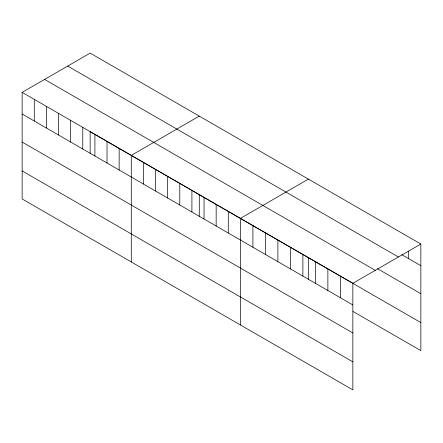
<?xml version="1.0" encoding="UTF-8"?>
<svg xmlns="http://www.w3.org/2000/svg" width="443" height="443" viewBox="0 0 443 443"><rect width="100%" height="100%" fill="white"/><g stroke="black" fill="none" stroke-linecap="round" stroke-linejoin="round"><path stroke-width="0.66" d="M22.15 92.371L352.855 283.298L352.855 389.884L22.15 198.957L22.15 92.371L90.145 53.116L420.85 244.043L420.85 350.629L353.027 311.473M199.278 116.121L131.283 155.377L131.283 261.963M308.411 179.127L240.416 218.382L240.416 324.968M352.855 283.298L420.85 244.043M401.812 254.697L420.85 265.689M67.707 66.068L398.412 257.001M377.419 268.646L420.85 293.72M44.588 79.413L375.293 270.346M420.85 322.598L90.145 131.671L90.145 153.693M22.15 114.012L352.855 304.945M22.15 142.042L352.855 332.975M22.15 170.926L352.855 361.853M408.357 251.037L408.357 258.474M340.362 276.089L340.362 297.729M327.87 268.873L327.87 290.519M315.377 261.663L315.377 283.304M308.411 257.682L308.411 279.705M302.885 254.448L302.885 276.094M290.386 247.238L290.386 268.879M277.894 240.023L277.894 261.663M265.401 232.808L265.401 254.454M252.909 225.598L252.909 247.238M228.289 211.383L228.289 233.029M216.162 204.384L216.162 226.024M204.04 197.384L204.04 219.025M199.278 194.676L199.278 216.699M191.913 190.379L191.913 212.025M179.786 183.38L179.786 205.026M167.659 176.38L167.659 198.021M155.532 169.381L155.532 191.022M143.41 162.376L143.41 184.022M119.156 148.377L119.156 170.018M107.029 141.378L107.029 163.018M94.907 134.373L94.907 156.019M82.78 127.374L82.78 149.014M70.653 120.374L70.653 142.015M58.526 113.375L58.526 135.015M46.404 106.37L46.404 128.016M34.277 99.37L34.277 121.011"/></g></svg>
